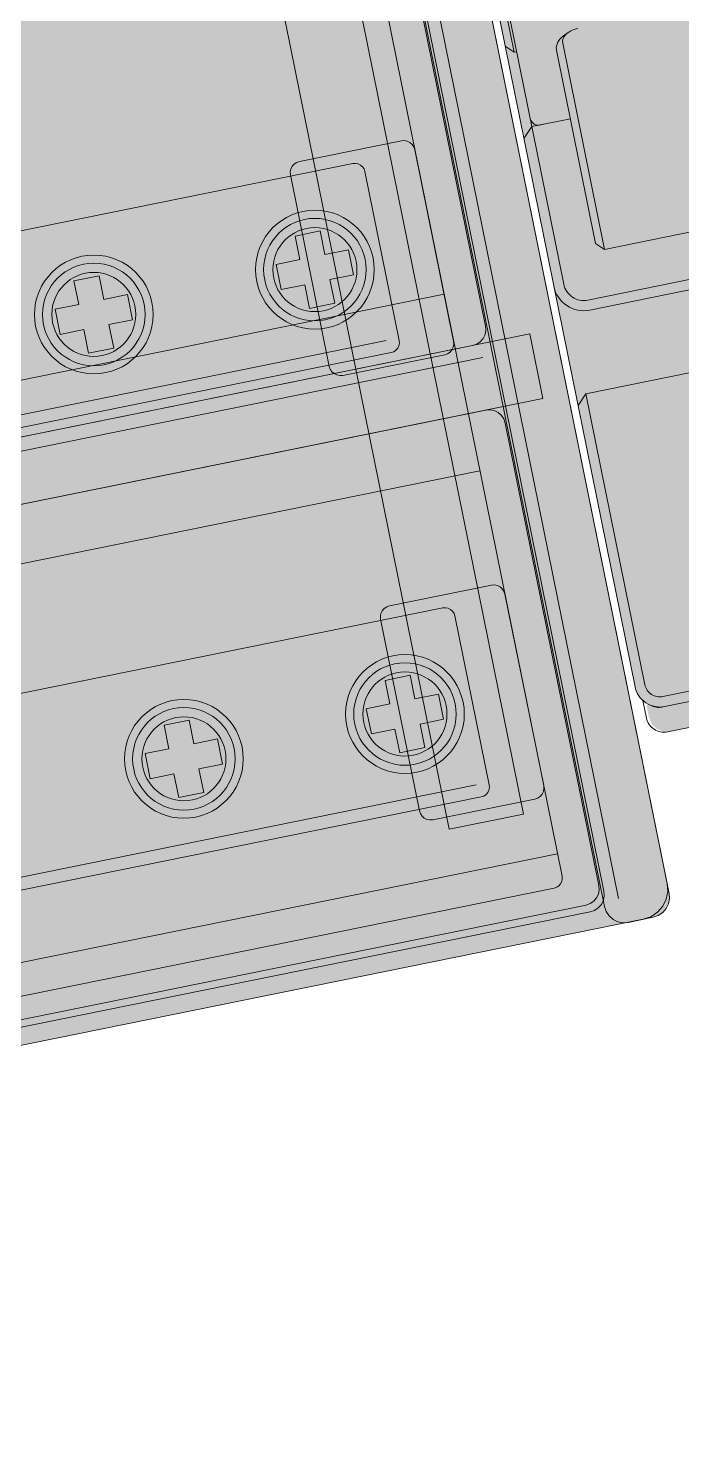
# Model space of a CAD drawing. Header units: millimetres. Extents: x -143 to 904, y -11 to 956.
# Drawn here: x -14.3 to 17.9, y 626.9 to 696.6 of the extents above; entities that cross this region are included whole.
import ezdxf
from ezdxf.enums import TextEntityAlignment as Align

# ---------------------------------------------------------------- set-up
doc = ezdxf.new("R2010")
doc.units = ezdxf.units.MM
for name, color, linetype, lineweight, true_color in [('BODY', 7, 'Continuous', 5, 0xf0f1eb), ('DETAILS', 7, 'Continuous', 5, 0x2f373d), ('LEVERS', 7, 'Continuous', 5, 0x2b7ac1), ('MARKING', 7, 'Continuous', 5, 0x2f373d)]:
    doc.layers.add(name, color=color, linetype=linetype, lineweight=lineweight, true_color=true_color)
doc.layers.add('CP_DEVICES', color=7, linetype='Continuous')
for name, color, linetype, lineweight in [('EKF_DETAILS', 7, 'Continuous', 5), ('EKF_FILL', 7, 'Continuous', 5), ('EKF_OUTLINE', 7, 'Continuous', 13), ('EKF_TERMINALS', 7, 'Continuous', 5)]:
    doc.layers.add(name, color=color, linetype=linetype, lineweight=lineweight)
doc.layers.add('PARAMETERS', color=7, linetype='Continuous', plot=False)
doc.styles.add('BLOCK_ARIAL', font='arial.ttf')

# ---------------------------------------------------------------- blocks, each defined once
blk = doc.blocks.new('EKF_CM_4x11')
at = {"layer": 'EKF_FILL', "true_color": 0xe3e8e5}
blk.add_hatch(color=254, dxfattribs=at).paths.add_polyline_path([(105.3, 88.1), (105.611, 88.059), (105.9, 87.939), (106.149, 87.749), (106.339, 87.5), (106.459, 87.211), (106.5, 86.9), (106.5, 1.2), (106.459, 0.889), (106.339, 0.6), (106.149, 0.351), (105.9, 0.161), (105.611, 0.041), (105.3, 0), (1.2, 0), (0.889, 0.041), (0.6, 0.161), (0.351, 0.351), (0.161, 0.6), (0.041, 0.889), (0, 1.2), (0, 86.9), (0.041, 87.211), (0.161, 87.5), (0.351, 87.749), (0.6, 87.939), (0.889, 88.059), (1.2, 88.1)])
at = {"layer": 'EKF_FILL', "true_color": 0x55564e}
blk.add_hatch(color=251, dxfattribs=at).paths.add_polyline_path([(103.3, 87.7), (103.481, 87.676), (103.65, 87.606), (103.795, 87.495), (103.906, 87.35), (103.976, 87.181), (104, 87), (104, 1.4), (103.976, 1.219), (103.906, 1.05), (103.795, 0.905), (103.65, 0.794), (103.481, 0.724), (103.3, 0.7), (3.2, 0.7), (3.019, 0.724), (2.85, 0.794), (2.705, 0.905), (2.594, 1.05), (2.524, 1.219), (2.5, 1.4), (2.5, 87), (2.524, 87.181), (2.594, 87.35), (2.705, 87.495), (2.85, 87.606), (3.019, 87.676), (3.2, 87.7)])
at = {"layer": 'EKF_FILL', "true_color": 0xe4e9e6}
blk.add_hatch(color=254, dxfattribs=at).paths.add_polyline_path([(105.7, 87.7), (105.907, 87.673), (106.1, 87.593), (106.266, 87.466), (106.393, 87.3), (106.473, 87.107), (106.5, 86.9), (106.5, 0.8), (106.473, 0.593), (106.393, 0.4), (106.266, 0.234), (106.1, 0.107), (105.907, 0.027), (105.7, 0), (104.7, 0), (104.493, 0.027), (104.3, 0.107), (104.134, 0.234), (104.007, 0.4), (103.927, 0.593), (103.9, 0.8), (103.9, 86.9), (103.927, 87.107), (104.007, 87.3), (104.134, 87.466), (104.3, 87.593), (104.493, 87.673), (104.7, 87.7)])
at = {"layer": 'EKF_FILL', "true_color": 0x66665a}
blk.add_hatch(color=251, dxfattribs=at).paths.add_polyline_path([(102.1, 86.5), (102.204, 86.486), (102.3, 86.446), (102.383, 86.383), (102.446, 86.3), (102.486, 86.204), (102.5, 86.1), (102.5, 2.3), (102.486, 2.196), (102.446, 2.1), (102.383, 2.017), (102.3, 1.954), (102.204, 1.914), (102.1, 1.9), (4.4, 1.9), (4.296, 1.914), (4.2, 1.954), (4.117, 2.017), (4.054, 2.1), (4.014, 2.196), (4, 2.3), (4, 86.1), (4.014, 86.204), (4.054, 86.3), (4.117, 86.383), (4.2, 86.446), (4.296, 86.486), (4.4, 86.5)])
at = {"layer": 'EKF_FILL', "true_color": 0x7d7d6d}
blk.add_hatch(color=8, dxfattribs=at).paths.add_polyline_path([(98.5, 83.7), (101.5, 83.7), (101.5, 5), (98.5, 5)])
at = {"layer": 'EKF_FILL', "true_color": 0x56594c}
for points in [[(102.05, 31.963), (102.166, 31.948), (102.275, 31.903), (102.368, 31.832), (102.44, 31.738), (102.485, 31.63), (102.5, 31.514), (102.5, 23.814), (102.485, 23.697), (102.44, 23.589), (102.368, 23.495), (102.275, 23.424), (102.166, 23.379), (102.05, 23.363), (97.95, 23.363), (97.834, 23.379), (97.725, 23.424), (97.632, 23.495), (97.56, 23.589), (97.515, 23.697), (97.5, 23.814), (97.5, 31.514), (97.515, 31.63), (97.56, 31.738), (97.632, 31.832), (97.725, 31.903), (97.834, 31.948), (97.95, 31.963)], [(102.05, 14.096), (102.166, 14.08), (102.275, 14.035), (102.368, 13.964), (102.44, 13.871), (102.485, 13.762), (102.5, 13.646), (102.5, 5.946), (102.485, 5.829), (102.44, 5.721), (102.368, 5.627), (102.275, 5.556), (102.166, 5.511), (102.05, 5.496), (97.95, 5.496), (97.834, 5.511), (97.725, 5.556), (97.632, 5.627), (97.56, 5.721), (97.515, 5.829), (97.5, 5.946), (97.5, 13.646), (97.515, 13.762), (97.56, 13.871), (97.632, 13.964), (97.725, 14.035), (97.834, 14.08), (97.95, 14.096)]]:
    blk.add_hatch(color=251, dxfattribs=at).paths.add_polyline_path(points)
at = {"layer": 'EKF_FILL', "true_color": 0x8b805d}
for points in [[(100, 31.463), (100.104, 31.45), (100.2, 31.41), (100.283, 31.346), (100.346, 31.264), (100.386, 31.167), (100.4, 31.064), (100.4, 24.264), (100.386, 24.16), (100.346, 24.064), (100.283, 23.981), (100.2, 23.917), (100.104, 23.877), (100, 23.863), (6.5, 23.863), (6.396, 23.877), (6.3, 23.917), (6.217, 23.981), (6.154, 24.064), (6.114, 24.16), (6.1, 24.264), (6.1, 31.064), (6.114, 31.167), (6.154, 31.264), (6.217, 31.346), (6.3, 31.41), (6.396, 31.45), (6.5, 31.463)], [(100, 13.596), (100.104, 13.582), (100.2, 13.542), (100.283, 13.478), (100.346, 13.396), (100.386, 13.299), (100.4, 13.196), (100.4, 6.396), (100.386, 6.292), (100.346, 6.196), (100.283, 6.113), (100.2, 6.049), (100.104, 6.009), (100, 5.996), (6.5, 5.996), (6.396, 6.009), (6.3, 6.049), (6.217, 6.113), (6.154, 6.196), (6.114, 6.292), (6.1, 6.396), (6.1, 13.196), (6.114, 13.299), (6.154, 13.396), (6.217, 13.478), (6.3, 13.542), (6.396, 13.582), (6.5, 13.596)]]:
    blk.add_hatch(color=45, dxfattribs=at).paths.add_polyline_path(points)
at = {"layer": 'EKF_FILL', "true_color": 0x625f4e}
for points in [[(91.15, 27.664), (91.13, 27.358), (91.07, 27.058), (90.972, 26.768), (90.836, 26.494), (90.666, 26.239), (90.465, 26.009), (90.235, 25.807), (89.98, 25.637), (89.705, 25.502), (89.416, 25.403), (89.115, 25.344), (88.81, 25.324), (88.505, 25.344), (88.204, 25.403), (87.915, 25.502), (87.64, 25.637), (87.385, 25.807), (87.155, 26.009), (86.954, 26.239), (86.784, 26.494), (86.648, 26.768), (86.55, 27.058), (86.49, 27.358), (86.47, 27.664), (86.49, 27.969), (86.55, 28.269), (86.648, 28.559), (86.784, 28.834), (86.954, 29.088), (87.155, 29.318), (87.385, 29.52), (87.64, 29.69), (87.915, 29.825), (88.204, 29.924), (88.505, 29.983), (88.81, 30.004), (89.115, 29.983), (89.416, 29.924), (89.705, 29.825), (89.98, 29.69), (90.235, 29.52), (90.465, 29.318), (90.666, 29.088), (90.836, 28.834), (90.972, 28.559), (91.07, 28.269), (91.13, 27.969)], [(100.04, 27.664), (100.02, 27.358), (99.96, 27.058), (99.862, 26.768), (99.726, 26.494), (99.556, 26.239), (99.355, 26.009), (99.125, 25.807), (98.87, 25.637), (98.595, 25.502), (98.306, 25.403), (98.005, 25.344), (97.7, 25.324), (97.395, 25.344), (97.094, 25.403), (96.805, 25.502), (96.53, 25.637), (96.275, 25.807), (96.045, 26.009), (95.844, 26.239), (95.674, 26.494), (95.538, 26.768), (95.44, 27.058), (95.38, 27.358), (95.36, 27.664), (95.38, 27.969), (95.44, 28.269), (95.538, 28.559), (95.674, 28.834), (95.844, 29.088), (96.045, 29.318), (96.275, 29.52), (96.53, 29.69), (96.805, 29.825), (97.094, 29.924), (97.395, 29.983), (97.7, 30.004), (98.005, 29.983), (98.306, 29.924), (98.595, 29.825), (98.87, 29.69), (99.125, 29.52), (99.355, 29.318), (99.556, 29.088), (99.726, 28.834), (99.862, 28.559), (99.96, 28.269), (100.02, 27.969)], [(91.15, 9.796), (91.13, 9.49), (91.07, 9.19), (90.972, 8.9), (90.836, 8.626), (90.666, 8.371), (90.465, 8.141), (90.235, 7.939), (89.98, 7.769), (89.705, 7.634), (89.416, 7.535), (89.115, 7.476), (88.81, 7.456), (88.505, 7.476), (88.204, 7.535), (87.915, 7.634), (87.64, 7.769), (87.385, 7.939), (87.155, 8.141), (86.954, 8.371), (86.784, 8.626), (86.648, 8.9), (86.55, 9.19), (86.49, 9.49), (86.47, 9.796), (86.49, 10.101), (86.55, 10.401), (86.648, 10.691), (86.784, 10.966), (86.954, 11.22), (87.155, 11.45), (87.385, 11.652), (87.64, 11.822), (87.915, 11.957), (88.204, 12.056), (88.505, 12.116), (88.81, 12.136), (89.115, 12.116), (89.416, 12.056), (89.705, 11.957), (89.98, 11.822), (90.235, 11.652), (90.465, 11.45), (90.666, 11.22), (90.836, 10.966), (90.972, 10.691), (91.07, 10.401), (91.13, 10.101)], [(100.04, 9.796), (100.02, 9.49), (99.96, 9.19), (99.862, 8.9), (99.726, 8.626), (99.556, 8.371), (99.355, 8.141), (99.125, 7.939), (98.87, 7.769), (98.595, 7.634), (98.306, 7.535), (98.005, 7.476), (97.7, 7.456), (97.395, 7.476), (97.094, 7.535), (96.805, 7.634), (96.53, 7.769), (96.275, 7.939), (96.045, 8.141), (95.844, 8.371), (95.674, 8.626), (95.538, 8.9), (95.44, 9.19), (95.38, 9.49), (95.36, 9.796), (95.38, 10.101), (95.44, 10.401), (95.538, 10.691), (95.674, 10.966), (95.844, 11.22), (96.045, 11.45), (96.275, 11.652), (96.53, 11.822), (96.805, 11.957), (97.094, 12.056), (97.395, 12.116), (97.7, 12.136), (98.005, 12.116), (98.306, 12.056), (98.595, 11.957), (98.87, 11.822), (99.125, 11.652), (99.355, 11.45), (99.556, 11.22), (99.726, 10.966), (99.862, 10.691), (99.96, 10.401), (100.02, 10.101)]]:
    blk.add_hatch(color=251, dxfattribs=at).paths.add_polyline_path(points)
at = {"layer": 'EKF_FILL', "true_color": 0x909087}
for points in [[(90.83, 27.664), (90.813, 27.4), (90.761, 27.141), (90.676, 26.89), (90.559, 26.654), (90.413, 26.434), (90.238, 26.235), (90.04, 26.061), (89.82, 25.914), (89.583, 25.797), (89.333, 25.712), (89.074, 25.661), (88.81, 25.643), (88.546, 25.661), (88.287, 25.712), (88.037, 25.797), (87.8, 25.914), (87.58, 26.061), (87.382, 26.235), (87.207, 26.434), (87.061, 26.654), (86.944, 26.89), (86.859, 27.141), (86.807, 27.4), (86.79, 27.664), (86.807, 27.927), (86.859, 28.186), (86.944, 28.437), (87.061, 28.674), (87.207, 28.893), (87.382, 29.092), (87.58, 29.266), (87.8, 29.413), (88.037, 29.53), (88.287, 29.615), (88.546, 29.666), (88.81, 29.684), (89.074, 29.666), (89.333, 29.615), (89.583, 29.53), (89.82, 29.413), (90.04, 29.266), (90.238, 29.092), (90.413, 28.893), (90.559, 28.674), (90.676, 28.437), (90.761, 28.186), (90.813, 27.927)], [(99.72, 27.664), (99.703, 27.4), (99.651, 27.141), (99.566, 26.89), (99.449, 26.654), (99.303, 26.434), (99.128, 26.235), (98.93, 26.061), (98.71, 25.914), (98.473, 25.797), (98.223, 25.712), (97.964, 25.661), (97.7, 25.643), (97.436, 25.661), (97.177, 25.712), (96.927, 25.797), (96.69, 25.914), (96.47, 26.061), (96.272, 26.235), (96.097, 26.434), (95.951, 26.654), (95.834, 26.89), (95.749, 27.141), (95.697, 27.4), (95.68, 27.664), (95.697, 27.927), (95.749, 28.186), (95.834, 28.437), (95.951, 28.674), (96.097, 28.893), (96.272, 29.092), (96.47, 29.266), (96.69, 29.413), (96.927, 29.53), (97.177, 29.615), (97.436, 29.666), (97.7, 29.684), (97.964, 29.666), (98.223, 29.615), (98.473, 29.53), (98.71, 29.413), (98.93, 29.266), (99.128, 29.092), (99.303, 28.893), (99.449, 28.674), (99.566, 28.437), (99.651, 28.186), (99.703, 27.927)], [(90.83, 9.796), (90.813, 9.532), (90.761, 9.273), (90.676, 9.023), (90.559, 8.786), (90.413, 8.566), (90.238, 8.367), (90.04, 8.193), (89.82, 8.046), (89.583, 7.929), (89.333, 7.844), (89.074, 7.793), (88.81, 7.776), (88.546, 7.793), (88.287, 7.844), (88.037, 7.929), (87.8, 8.046), (87.58, 8.193), (87.382, 8.367), (87.207, 8.566), (87.061, 8.786), (86.944, 9.023), (86.859, 9.273), (86.807, 9.532), (86.79, 9.796), (86.807, 10.059), (86.859, 10.318), (86.944, 10.569), (87.061, 10.806), (87.207, 11.025), (87.382, 11.224), (87.58, 11.398), (87.8, 11.545), (88.037, 11.662), (88.287, 11.747), (88.546, 11.798), (88.81, 11.816), (89.074, 11.798), (89.333, 11.747), (89.583, 11.662), (89.82, 11.545), (90.04, 11.398), (90.238, 11.224), (90.413, 11.025), (90.559, 10.806), (90.676, 10.569), (90.761, 10.318), (90.813, 10.059)], [(99.72, 9.796), (99.703, 9.532), (99.651, 9.273), (99.566, 9.023), (99.449, 8.786), (99.303, 8.566), (99.128, 8.367), (98.93, 8.193), (98.71, 8.046), (98.473, 7.929), (98.223, 7.844), (97.964, 7.793), (97.7, 7.776), (97.436, 7.793), (97.177, 7.844), (96.927, 7.929), (96.69, 8.046), (96.47, 8.193), (96.272, 8.367), (96.097, 8.566), (95.951, 8.786), (95.834, 9.023), (95.749, 9.273), (95.697, 9.532), (95.68, 9.796), (95.697, 10.059), (95.749, 10.318), (95.834, 10.569), (95.951, 10.806), (96.097, 11.025), (96.272, 11.224), (96.47, 11.398), (96.69, 11.545), (96.927, 11.662), (97.177, 11.747), (97.436, 11.798), (97.7, 11.816), (97.964, 11.798), (98.223, 11.747), (98.473, 11.662), (98.71, 11.545), (98.93, 11.398), (99.128, 11.224), (99.303, 11.025), (99.449, 10.806), (99.566, 10.569), (99.651, 10.318), (99.703, 10.059)]]:
    blk.add_hatch(color=252, dxfattribs=at).paths.add_polyline_path(points)
at = {"layer": 'EKF_FILL', "true_color": 0x797d75}
for points in [[(90.466, 27.664), (90.452, 27.447), (90.41, 27.235), (90.34, 27.03), (90.244, 26.835), (90.124, 26.655), (89.981, 26.492), (89.818, 26.349), (89.638, 26.229), (89.444, 26.133), (89.239, 26.064), (89.026, 26.021), (88.81, 26.007), (88.594, 26.021), (88.381, 26.064), (88.176, 26.133), (87.982, 26.229), (87.802, 26.349), (87.639, 26.492), (87.496, 26.655), (87.376, 26.835), (87.28, 27.03), (87.21, 27.235), (87.168, 27.447), (87.154, 27.664), (87.168, 27.88), (87.21, 28.092), (87.28, 28.297), (87.376, 28.492), (87.496, 28.672), (87.639, 28.835), (87.802, 28.978), (87.982, 29.098), (88.176, 29.194), (88.381, 29.263), (88.594, 29.306), (88.81, 29.32), (89.026, 29.306), (89.239, 29.263), (89.444, 29.194), (89.638, 29.098), (89.818, 28.978), (89.981, 28.835), (90.124, 28.672), (90.244, 28.492), (90.34, 28.297), (90.41, 28.092), (90.452, 27.88)], [(99.356, 27.664), (99.342, 27.447), (99.3, 27.235), (99.23, 27.03), (99.134, 26.835), (99.014, 26.655), (98.871, 26.492), (98.708, 26.349), (98.528, 26.229), (98.334, 26.133), (98.129, 26.064), (97.916, 26.021), (97.7, 26.007), (97.484, 26.021), (97.271, 26.064), (97.066, 26.133), (96.872, 26.229), (96.692, 26.349), (96.529, 26.492), (96.386, 26.655), (96.266, 26.835), (96.17, 27.03), (96.1, 27.235), (96.058, 27.447), (96.044, 27.664), (96.058, 27.88), (96.1, 28.092), (96.17, 28.297), (96.266, 28.492), (96.386, 28.672), (96.529, 28.835), (96.692, 28.978), (96.872, 29.098), (97.066, 29.194), (97.271, 29.263), (97.484, 29.306), (97.7, 29.32), (97.916, 29.306), (98.129, 29.263), (98.334, 29.194), (98.528, 29.098), (98.708, 28.978), (98.871, 28.835), (99.014, 28.672), (99.134, 28.492), (99.23, 28.297), (99.3, 28.092), (99.342, 27.88)], [(90.466, 9.796), (90.452, 9.579), (90.41, 9.367), (90.34, 9.162), (90.244, 8.967), (90.124, 8.787), (89.981, 8.624), (89.818, 8.481), (89.638, 8.361), (89.444, 8.265), (89.239, 8.196), (89.026, 8.153), (88.81, 8.139), (88.594, 8.153), (88.381, 8.196), (88.176, 8.265), (87.982, 8.361), (87.802, 8.481), (87.639, 8.624), (87.496, 8.787), (87.376, 8.967), (87.28, 9.162), (87.21, 9.367), (87.168, 9.579), (87.154, 9.796), (87.168, 10.012), (87.21, 10.224), (87.28, 10.429), (87.376, 10.624), (87.496, 10.804), (87.639, 10.967), (87.802, 11.11), (87.982, 11.23), (88.176, 11.326), (88.381, 11.396), (88.594, 11.438), (88.81, 11.452), (89.026, 11.438), (89.239, 11.396), (89.444, 11.326), (89.638, 11.23), (89.818, 11.11), (89.981, 10.967), (90.124, 10.804), (90.244, 10.624), (90.34, 10.429), (90.41, 10.224), (90.452, 10.012)], [(99.356, 9.796), (99.342, 9.579), (99.3, 9.367), (99.23, 9.162), (99.134, 8.967), (99.014, 8.787), (98.871, 8.624), (98.708, 8.481), (98.528, 8.361), (98.334, 8.265), (98.129, 8.196), (97.916, 8.153), (97.7, 8.139), (97.484, 8.153), (97.271, 8.196), (97.066, 8.265), (96.872, 8.361), (96.692, 8.481), (96.529, 8.624), (96.386, 8.787), (96.266, 8.967), (96.17, 9.162), (96.1, 9.367), (96.058, 9.579), (96.044, 9.796), (96.058, 10.012), (96.1, 10.224), (96.17, 10.429), (96.266, 10.624), (96.386, 10.804), (96.529, 10.967), (96.692, 11.11), (96.872, 11.23), (97.066, 11.326), (97.271, 11.396), (97.484, 11.438), (97.7, 11.452), (97.916, 11.438), (98.129, 11.396), (98.334, 11.326), (98.528, 11.23), (98.708, 11.11), (98.871, 10.967), (99.014, 10.804), (99.134, 10.624), (99.23, 10.429), (99.3, 10.224), (99.342, 10.012)]]:
    blk.add_hatch(color=8, dxfattribs=at).paths.add_polyline_path(points)
at = {"layer": 'EKF_FILL', "true_color": 0x40473f}
for points in [[(88.305, 29.118), (89.315, 29.118), (89.315, 28.169), (90.264, 28.169), (90.264, 27.159), (89.315, 27.159), (89.315, 26.209), (88.305, 26.209), (88.305, 27.159), (87.356, 27.159), (87.356, 28.169), (88.305, 28.169)], [(97.195, 29.118), (98.205, 29.118), (98.205, 28.169), (99.154, 28.169), (99.154, 27.159), (98.205, 27.159), (98.205, 26.209), (97.195, 26.209), (97.195, 27.159), (96.246, 27.159), (96.246, 28.169), (97.195, 28.169)], [(88.305, 11.25), (89.315, 11.25), (89.315, 10.301), (90.264, 10.301), (90.264, 9.291), (89.315, 9.291), (89.315, 8.341), (88.305, 8.341), (88.305, 9.291), (87.356, 9.291), (87.356, 10.301), (88.305, 10.301)], [(97.195, 11.25), (98.205, 11.25), (98.205, 10.301), (99.154, 10.301), (99.154, 9.291), (98.205, 9.291), (98.205, 8.341), (97.195, 8.341), (97.195, 9.291), (96.246, 9.291), (96.246, 10.301), (97.195, 10.301)]]:
    blk.add_hatch(color=69, dxfattribs=at).paths.add_polyline_path(points)
at = {"layer": 'EKF_FILL', "true_color": 0x383e35}
for points in [[(3.1, 25.5), (103.4, 25.5), (103.4, 24), (3.1, 24)], [(3.1, 3), (103.4, 3), (103.4, 1.5), (3.1, 1.5)]]:
    blk.add_hatch(color=250, dxfattribs=at).paths.add_polyline_path(points)
at = {"layer": 'EKF_FILL', "true_color": 0x343930}
blk.add_hatch(color=250, dxfattribs=at).paths.add_polyline_path([(1, 23.5), (105.5, 23.5), (105.5, 20.9), (1, 20.9)])
at = {"layer": 'EKF_FILL', "true_color": 0x8b8e81}
blk.add_hatch(color=252, dxfattribs=at).paths.add_polyline_path([(3.3, 20.1), (103.2, 20.1), (103.2, 18.9), (3.3, 18.9)])
at = {"layer": 'EKF_DETAILS', "color": 7, "lineweight": 5, "true_color": 0xffffff}
blk.add_line((104.5, 86.7), (104.5, 1), dxfattribs=at)
at = {"layer": 'EKF_DETAILS', "color": 252, "lineweight": 5, "true_color": 0x9a9d8e}
for p, q in [((4, 25.7), (102.5, 25.7)), ((4, 3.2), (102.5, 3.2))]:
    blk.add_line(p, q, dxfattribs=at)
at = {"layer": 'EKF_DETAILS', "color": 252, "lineweight": 5, "true_color": 0x8b9083}
blk.add_line((3, 22.95), (103.5, 22.95), dxfattribs=at)
at = {"layer": 'EKF_DETAILS', "color": 253, "lineweight": 5, "true_color": 0xacafa4}
blk.add_line((4, 18.6), (102.5, 18.6), dxfattribs=at)
at = {"layer": 'EKF_DETAILS', "color": 250, "lineweight": 5, "true_color": 0x282d29}
blk.add_lwpolyline([(3.2, 87.7), (103.3, 87.7), (103.481, 87.676), (103.65, 87.606), (103.795, 87.495), (103.906, 87.35), (103.976, 87.181), (104, 87), (104, 1.4), (103.976, 1.219), (103.906, 1.05), (103.795, 0.905), (103.65, 0.794), (103.481, 0.724), (103.3, 0.7), (3.2, 0.7)], dxfattribs=at)
at = {"layer": 'EKF_DETAILS', "color": 251, "lineweight": 5, "true_color": 0x485046}
blk.add_lwpolyline([(106.5, 86.9), (106.5, 0.8), (106.473, 0.593), (106.393, 0.4), (106.266, 0.234), (106.1, 0.107), (105.907, 0.027), (105.7, 0), (104.7, 0), (104.493, 0.027), (104.3, 0.107), (104.134, 0.234), (104.007, 0.4), (103.927, 0.593), (103.9, 0.8), (103.9, 86.9)], dxfattribs=at)
at = {"layer": 'EKF_DETAILS', "color": 252, "lineweight": 5, "true_color": 0x8e9188}
blk.add_lwpolyline([(4.4, 86.5), (102.1, 86.5), (102.204, 86.486), (102.3, 86.446), (102.383, 86.383), (102.446, 86.3), (102.486, 86.204), (102.5, 86.1), (102.5, 2.3), (102.486, 2.196), (102.446, 2.1), (102.383, 2.017), (102.3, 1.954), (102.204, 1.914), (102.1, 1.9), (4.4, 1.9)], dxfattribs=at)
at = {"layer": 'EKF_DETAILS', "color": 59, "lineweight": 5, "true_color": 0x484d42}
blk.add_lwpolyline([(98.5, 83.7), (101.5, 83.7), (101.5, 5), (98.5, 5)], close=True, dxfattribs=at)
at = {"layer": 'EKF_DETAILS', "color": 250, "lineweight": 5, "true_color": 0x30372f}
for points in [[(3.3, 68.1), (103.2, 68.1), (103.368, 68.078), (103.525, 68.013), (103.66, 67.91), (103.763, 67.775), (103.828, 67.618), (103.85, 67.45), (103.85, 24.15), (103.828, 23.982), (103.763, 23.825), (103.66, 23.69), (103.525, 23.587), (103.368, 23.522), (103.2, 23.5), (3.3, 23.5)], [(3.3, 20.9), (103.2, 20.9), (103.368, 20.878), (103.525, 20.813), (103.66, 20.71), (103.763, 20.575), (103.828, 20.418), (103.85, 20.25), (103.85, 1.65), (103.828, 1.482), (103.763, 1.325), (103.66, 1.19), (103.525, 1.087), (103.368, 1.022), (103.2, 1), (3.3, 1)]]:
    blk.add_lwpolyline(points, dxfattribs=at)
at = {"layer": 'EKF_DETAILS', "color": 69, "lineweight": 5, "true_color": 0x40463b}
for points in [[(102.05, 31.963), (102.166, 31.948), (102.275, 31.903), (102.368, 31.832), (102.44, 31.738), (102.485, 31.63), (102.5, 31.514), (102.5, 23.814), (102.485, 23.697), (102.44, 23.589), (102.368, 23.495), (102.275, 23.424), (102.166, 23.379), (102.05, 23.363), (97.95, 23.363), (97.834, 23.379), (97.725, 23.424), (97.632, 23.495), (97.56, 23.589), (97.515, 23.697), (97.5, 23.814), (97.5, 31.514), (97.515, 31.63), (97.56, 31.738), (97.632, 31.832), (97.725, 31.903), (97.834, 31.948), (97.95, 31.963)], [(102.05, 14.096), (102.166, 14.08), (102.275, 14.035), (102.368, 13.964), (102.44, 13.871), (102.485, 13.762), (102.5, 13.646), (102.5, 5.946), (102.485, 5.829), (102.44, 5.721), (102.368, 5.627), (102.275, 5.556), (102.166, 5.511), (102.05, 5.496), (97.95, 5.496), (97.834, 5.511), (97.725, 5.556), (97.632, 5.627), (97.56, 5.721), (97.515, 5.829), (97.5, 5.946), (97.5, 13.646), (97.515, 13.762), (97.56, 13.871), (97.632, 13.964), (97.725, 14.035), (97.834, 14.08), (97.95, 14.096)]]:
    blk.add_lwpolyline(points, close=True, dxfattribs=at)
at = {"layer": 'EKF_DETAILS', "color": 250, "lineweight": 5, "true_color": 0x292f28}
blk.add_lwpolyline([(1, 23.5), (105.5, 23.5), (105.5, 20.9), (1, 20.9)], close=True, dxfattribs=at)
at = {"layer": 'EKF_OUTLINE', "color": 250, "lineweight": 13, "true_color": 0x303733}
blk.add_lwpolyline([(1.2, 88.1), (105.3, 88.1), (105.611, 88.059), (105.9, 87.939), (106.149, 87.749), (106.339, 87.5), (106.459, 87.211), (106.5, 86.9), (106.5, 1.2), (106.459, 0.889), (106.339, 0.6), (106.149, 0.351), (105.9, 0.161), (105.611, 0.041), (105.3, 0), (1.2, 0)], dxfattribs=at)
at = {"layer": 'EKF_TERMINALS', "color": 33, "lineweight": 5, "true_color": 0xb1a078}
for p, q in [((6.6, 24.363), (99.9, 24.363)), ((6.6, 6.496), (99.9, 6.496))]:
    blk.add_line(p, q, dxfattribs=at)
at = {"layer": 'EKF_TERMINALS', "color": 59, "lineweight": 5, "true_color": 0x4b4e3f}
for points in [[(6.5, 31.463), (100, 31.463), (100.104, 31.45), (100.2, 31.41), (100.283, 31.346), (100.346, 31.264), (100.386, 31.167), (100.4, 31.064), (100.4, 24.264), (100.386, 24.16), (100.346, 24.064), (100.283, 23.981), (100.2, 23.917), (100.104, 23.877), (100, 23.863), (6.5, 23.863)], [(6.5, 13.596), (100, 13.596), (100.104, 13.582), (100.2, 13.542), (100.283, 13.478), (100.346, 13.396), (100.386, 13.299), (100.4, 13.196), (100.4, 6.396), (100.386, 6.292), (100.346, 6.196), (100.283, 6.113), (100.2, 6.049), (100.104, 6.009), (100, 5.996), (6.5, 5.996)]]:
    blk.add_lwpolyline(points, dxfattribs=at)
at = {"layer": 'EKF_TERMINALS', "color": 250, "lineweight": 5, "true_color": 0x333a33}
for points in [[(88.305, 29.118), (89.315, 29.118), (89.315, 28.169), (90.264, 28.169), (90.264, 27.159), (89.315, 27.159), (89.315, 26.209), (88.305, 26.209), (88.305, 27.159), (87.356, 27.159), (87.356, 28.169), (88.305, 28.169)], [(97.195, 29.118), (98.205, 29.118), (98.205, 28.169), (99.154, 28.169), (99.154, 27.159), (98.205, 27.159), (98.205, 26.209), (97.195, 26.209), (97.195, 27.159), (96.246, 27.159), (96.246, 28.169), (97.195, 28.169)], [(88.305, 11.25), (89.315, 11.25), (89.315, 10.301), (90.264, 10.301), (90.264, 9.291), (89.315, 9.291), (89.315, 8.341), (88.305, 8.341), (88.305, 9.291), (87.356, 9.291), (87.356, 10.301), (88.305, 10.301)], [(97.195, 11.25), (98.205, 11.25), (98.205, 10.301), (99.154, 10.301), (99.154, 9.291), (98.205, 9.291), (98.205, 8.341), (97.195, 8.341), (97.195, 9.291), (96.246, 9.291), (96.246, 10.301), (97.195, 10.301)]]:
    blk.add_lwpolyline(points, close=True, dxfattribs=at)
at = {"layer": 'EKF_TERMINALS', "color": 250, "lineweight": 5, "true_color": 0x383a35}
for centre, radius in [((88.81, 27.664), 2.34), ((88.81, 27.664), 2.02), ((97.7, 27.664), 2.34), ((97.7, 27.664), 2.02), ((88.81, 27.664), 1.656), ((97.7, 27.664), 1.656), ((88.81, 9.796), 2.34), ((88.81, 9.796), 2.02), ((97.7, 9.796), 2.34), ((97.7, 9.796), 2.02), ((88.81, 9.796), 1.656), ((97.7, 9.796), 1.656)]:
    blk.add_circle(centre, radius, dxfattribs=at)
blk = doc.blocks.new('AV_3P_54')
at = {"layer": 'BODY', "true_color": 0xf0f1eb}
blk.add_hatch(color=7, dxfattribs=at).paths.add_polyline_path([(14.6, 2.2), (14.6, 0), (3.1, 0), (3.1, 2.2), (1.3, 2.2), (1.03, 2.255), (0.805, 2.405), (0.655, 2.63), (0.6, 2.9), (0.6, 3.4), (0.727, 3.4), (0.59, 3.49), (0.38, 3.81), (0.32, 4), (0.3, 4.2), (0.3, 15.5), (0.3, 20.3), (0.3, 26.24), (0.3, 29.95), (0.3, 36.25), (0.3, 39.96), (0.3, 62.9), (0.32, 63.14), (0.326, 63.16), (0.3, 63.16), (0.3, 67.7), (0.3, 79), (0.32, 79.2), (0.38, 79.39), (0.59, 79.71), (0.6, 79.717), (0.6, 80.3), (0.655, 80.57), (0.805, 80.795), (1.03, 80.945), (1.3, 81), (9.2, 81), (9.2, 81), (17.1, 81), (17.37, 80.945), (17.595, 80.795), (17.745, 80.57), (17.8, 80.3), (17.8, 79.717), (17.81, 79.71), (17.948, 79.5), (17.948, 79.5), (18.02, 79.39), (18.08, 79.2), (18.1, 79), (18.12, 79.2), (18.18, 79.39), (18.39, 79.71), (18.4, 79.717), (18.4, 80.3), (18.455, 80.57), (18.605, 80.795), (18.83, 80.945), (19.1, 81), (27, 81), (27, 81), (34.9, 81), (35.17, 80.945), (35.395, 80.795), (35.545, 80.57), (35.6, 80.3), (35.6, 79.717), (35.61, 79.71), (35.748, 79.5), (35.748, 79.5), (35.82, 79.39), (35.88, 79.2), (35.9, 79), (35.92, 79.2), (35.98, 79.39), (36.052, 79.5), (36.19, 79.71), (36.2, 79.717), (36.2, 80.3), (36.255, 80.57), (36.405, 80.795), (36.63, 80.945), (36.9, 81), (44.8, 81), (52.7, 81), (52.97, 80.945), (53.195, 80.795), (53.345, 80.57), (53.4, 80.3), (53.4, 79.717), (53.41, 79.71), (53.548, 79.5), (53.62, 79.39), (53.68, 79.2), (53.7, 79), (53.7, 67.7), (53.7, 62.9), (53.7, 39.975), (53.7, 39.97), (53.7, 36.25), (53.7, 29.95), (53.7, 26.23), (53.7, 26.225), (53.7, 20.3), (53.7, 15.5), (53.7, 4.2), (53.68, 4), (53.62, 3.81), (53.41, 3.49), (53.4, 3.483), (53.4, 2.9), (53.345, 2.63), (53.195, 2.405), (52.97, 2.255), (52.7, 2.2), (50.9, 2.2), (50.2, 2.2), (50.2, 0), (38.7, 0), (38.7, 2.2), (36.9, 2.2), (36.63, 2.255), (36.405, 2.405), (36.255, 2.63), (36.2, 2.9), (36.2, 3.4), (36.327, 3.4), (36.19, 3.49), (35.98, 3.81), (35.92, 4), (35.9, 4.2), (35.88, 4), (35.82, 3.81), (35.61, 3.49), (35.6, 3.483), (35.6, 2.9), (35.545, 2.63), (35.395, 2.405), (35.17, 2.255), (34.9, 2.2), (27, 2.2), (27, 2.2), (19.1, 2.2), (18.83, 2.255), (18.605, 2.405), (18.455, 2.63), (18.4, 2.9), (18.4, 3.4), (18.527, 3.4), (18.39, 3.49), (18.18, 3.81), (18.12, 4), (18.1, 4.2), (18.08, 4), (18.02, 3.81), (17.81, 3.49), (17.8, 3.483), (17.8, 2.9), (17.745, 2.63), (17.595, 2.405), (17.37, 2.255), (17.1, 2.2), (15.3, 2.2)])
at = {"layer": 'LEVERS'}
blk.add_hatch(color=256, dxfattribs=at).paths.add_polyline_path([(2.25, 29.435), (2.26, 29.475), (2.265, 29.515), (2.28, 29.55), (2.3, 29.59), (2.32, 29.63), (2.34, 29.665), (2.37, 29.7), (2.4, 29.735), (2.435, 29.765), (2.47, 29.8), (2.51, 29.825), (2.555, 29.855), (2.6, 29.885), (2.65, 29.905), (2.695, 29.93), (2.811, 29.978), (2.815, 29.98), (2.865, 30), (2.885, 30.01), (2.905, 30.015), (2.93, 30.025), (2.95, 30.03), (3.025, 30.05), (3.1, 30.065), (3.175, 30.07), (3.25, 30.075), (3.8, 30.075), (4.2, 30.075), (4.4, 30.075), (4.8, 30.075), (13.4, 30.075), (13.8, 30.075), (14.2, 30.075), (14.6, 30.075), (17.7, 30.075), (17.8, 30.075), (18.1, 30.075), (18.4, 30.075), (18.5, 30.075), (21.6, 30.075), (22, 30.075), (22.2, 30.075), (22.6, 30.075), (31.2, 30.075), (31.6, 30.075), (32, 30.075), (32.4, 30.075), (35.5, 30.075), (35.6, 30.075), (35.9, 30.075), (36.2, 30.075), (36.3, 30.075), (39.4, 30.075), (39.8, 30.075), (40, 30.075), (40.4, 30.075), (49, 30.075), (49.4, 30.075), (49.8, 30.075), (50.2, 30.075), (50.75, 30.075), (50.775, 30.075), (50.8, 30.075), (50.825, 30.07), (50.85, 30.07), (50.925, 30.06), (50.995, 30.045), (51.07, 30.025), (51.135, 30), (51.155, 29.995), (51.168, 29.987), (51.305, 29.93), (51.35, 29.905), (51.4, 29.885), (51.445, 29.855), (51.49, 29.825), (51.53, 29.8), (51.565, 29.765), (51.6, 29.735), (51.63, 29.7), (51.66, 29.665), (51.68, 29.63), (51.7, 29.59), (51.72, 29.55), (51.735, 29.515), (51.74, 29.475), (51.75, 29.435), (51.75, 29.395), (51.75, 21.625), (51.45, 21.325), (36.3, 21.325), (35.9, 21.325), (35.5, 21.325), (18.5, 21.325), (18.1, 21.325), (17.7, 21.325), (2.55, 21.325), (2.25, 21.625), (2.25, 26.64), (2.25, 29.395)])
at = {"layer": 'DETAILS', "color": 250, "linetype": 'ByBlock', "lineweight": 5, "true_color": 0x2f373d}
for p, q in [((0.3, 4.2), (0.3, 62.9)), ((0.7, 20.3), (0.7, 39.56)), ((0.6, 29.65), (0.6, 36.55)), ((0.3, 29.95), (0.6, 29.65)), ((0.7, 29.65), (0.6, 29.65)), ((2.55, 29.626), (2.55, 21.327)), ((2.863, 30), (2.697, 29.929)), ((2.25, 29.396), (2.25, 21.627)), ((0.3, 26.24), (0.7, 26.64)), ((0.7, 26.64), (2.25, 26.64)), ((1, 26.64), (1.3, 26.64)), ((2.25, 21.627), (2.55, 21.327)), ((51.45, 21.327), (2.55, 21.327)), ((16.9, 19.5), (1.5, 19.5)), ((16.9, 19.1), (1.5, 19.1)), ((0.3, 15.5), (0.7, 15.9)), ((17.7, 15.9), (0.7, 15.9)), ((0.7, 15.9), (0.7, 4.2)), ((0.5, 2.9), (0.5, 3.603)), ((17.1, 3.6), (1.3, 3.6)), ((17.1, 3.2), (1.3, 3.2)), ((17.1, 2.2), (1.2, 2.2))]:
    blk.add_line(p, q, dxfattribs=at)
for centre, radius, start in [((1.5, 20.3), 1.2, 180), ((1.5, 20.3), 0.8, 180), ((1.3, 4.2), 1, 180), ((1.3, 4.2), 0.6, 180), ((1.2, 3.9), 0.7, -130.3877), ((1.2, 2.9), 0.7, 180)]:
    blk.add_arc(centre, radius, start, -90, dxfattribs=at)
for points, start_tangent, end_tangent in [([(2.25, 29.396), (2.28, 29.552), (2.369, 29.699), (2.511, 29.827), (2.697, 29.929)], (0, 1), (0.920349, 0.391097)), ([(2.55, 29.626), (2.574, 29.743), (2.644, 29.851)], (0, 1), (0.670322, 0.742071)), ([(2.644, 29.851), (2.688, 29.894), (2.863, 30)], (0.670322, 0.742071), (0.920425, 0.390919)), ([(2.863, 30), (2.952, 30.032), (3.25, 30.075)], (0.920425, 0.390919), (1, 0)), ([(0.793, 26.734), (0.723, 26.849), (0.7, 26.981)], (-0.677993, 0.735069), (0, 1)), ([(0.89, 26.664), (0.793, 26.734)], (-0.914358, 0.404907), (-0.677993, 0.735069)), ([(1, 26.64), (0.89, 26.664)], (-1, 0), (-0.914358, 0.404907))]:
    blk.add_spline(points, degree=3, dxfattribs=dict(at, start_tangent=start_tangent, end_tangent=end_tangent))
at = {"layer": 'MARKING', "color": 250, "true_color": 0x2f373d, "style": 'BLOCK_ARIAL'}
for tag, p, height in [('CURVE', (2, 54.7), 3), ('IN_A', (4.5, 54.7), 3), ('UE_V', (2, 52.2), 1.4)]:
    blk.add_attdef(tag, p, '', height=height, dxfattribs=at)
blk.add_attdef('ICN_A', text='', height=1.8, dxfattribs=at).set_placement((7.25, 43.1), align=Align.MIDDLE_CENTER)
at = {"layer": 'PARAMETERS', "color": 250, "true_color": 0x2f373d, "style": 'BLOCK_ARIAL', "flags": 1}
for tag in ['WIDTH_MM', 'STANDARD', 'UIMP_KV', 'DESCRIPTION', 'POLES', 'FREQ_HZ', 'HEIGHT_MM', 'DEPTH_MM', 'ICS_KA', 'ID', 'IP']:
    blk.add_attdef(tag, (2, 20), '', height=0.4, dxfattribs=at)
blk = doc.blocks.new('CP_LAYOUT_263958312')
at = {"layer": 'CP_DEVICES'}
for name, p in [('EKF_CM_4x11', (0, 495.15)), ('AV_3P_54', (106.5, 500))]:
    blk.add_blockref(name, p, dxfattribs=at)

msp = doc.modelspace()

# ---------------------------------------------------------------- block references
at = {"layer": 'CP_DEVICES', "xscale": 1.25, "yscale": 1.25, "rotation": 11.45915590261646}
msp.add_blockref('CP_LAYOUT_263958312', (10, 20), dxfattribs=at)

doc.saveas('drawing.dxf')
